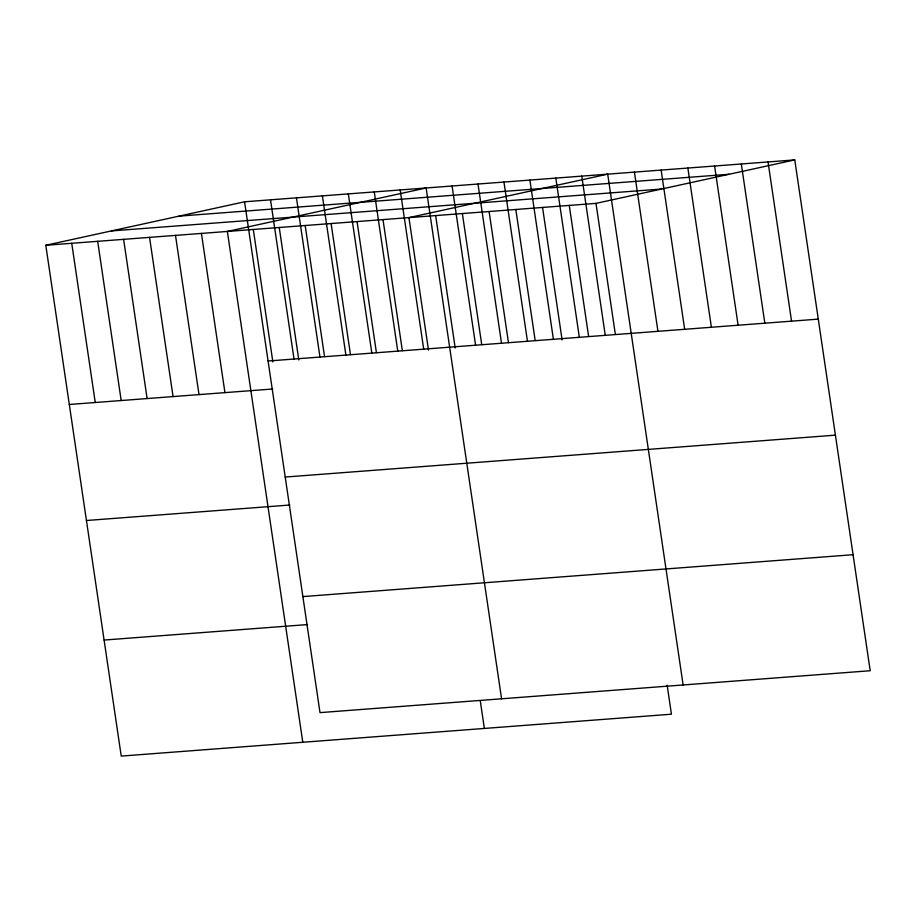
<?xml version="1.0" encoding="UTF-8"?>
<svg xmlns="http://www.w3.org/2000/svg" width="916" height="916" viewBox="0 0 916 916"><rect width="100%" height="100%" fill="white"/><g stroke="black" fill="none" stroke-linecap="round" stroke-linejoin="round"><path stroke-width="1.37" d="M667.146 685.191L671.428 714.205L121.233 756.089L45.8 245.27L244.572 201.795L794.767 159.911L870.2 670.73L320.005 712.625L244.572 201.795M45.8 245.27L595.995 203.375L794.767 159.911M178.975 216.142L729.17 174.258M111.397 230.924L661.592 189.028M268.09 361.007L818.274 319.123M69.307 404.483L272.716 388.991M285.219 477.041L835.415 435.157M86.448 520.506L289.845 505.025M302.875 596.591L853.071 554.707M104.103 640.055L307.501 624.575M768.043 161.949L791.55 321.161M741.319 163.975L764.826 323.188M714.595 166.014L738.113 325.226M687.87 168.052L711.388 327.264M661.146 170.078L684.664 329.291M634.422 172.116L657.94 331.329M683.13 684.973L607.697 174.154L408.925 217.619L428.482 350.061M595.995 203.375L615.346 334.409M581.763 176.124L605.27 335.336M569.271 205.413L588.622 336.447M555.829 178.105L579.336 337.317M542.547 207.451L562.103 339.893M529.895 180.074L553.401 339.286M515.822 209.478L535.173 340.512M503.949 182.055L527.467 341.267M489.098 211.516L508.449 342.55M478.015 184.024L501.521 343.237M462.374 213.554L481.724 344.588M452.08 186.005L475.587 345.218M435.65 215.581L455.206 348.023M501.567 698.805L426.135 187.975L227.363 231.439L302.795 742.269M480.282 700.82L484.358 728.449M400.2 189.956L423.707 349.168M382.991 219.6L402.342 350.622M374.266 191.925L397.773 351.137M357.057 221.569L376.407 352.603M348.32 193.894L371.839 353.107M331.111 223.538L350.462 354.572M322.386 195.875L345.893 355.087M305.177 225.519L324.527 356.553M296.452 197.845L319.959 357.057M279.243 227.489L298.799 359.931M270.518 199.825L294.025 359.038M253.297 229.469L272.853 361.912M201.428 233.42L224.935 392.632M175.494 235.389L199.001 394.601M149.548 237.37L173.067 396.582M123.614 239.339L147.121 398.552M97.68 241.32L121.187 400.532M71.734 243.29L95.253 402.502"/></g></svg>
